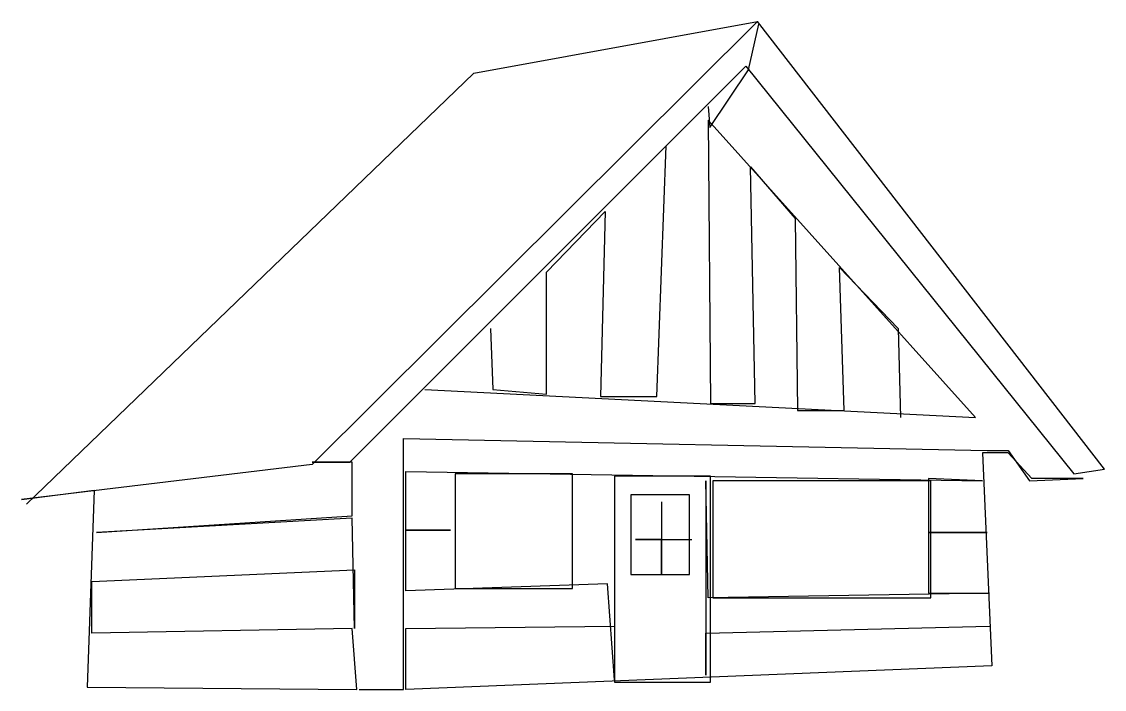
# Model space of a CAD drawing. Header units: millimetres. Extents: x 12.1 to 100.4, y 17.9 to 72.3.
import ezdxf

# ---------------------------------------------------------------- set-up
doc = ezdxf.new("R2010")
doc.units = ezdxf.units.MM
doc.layers.add('Default', color=140, linetype='Continuous')

msp = doc.modelspace()

# ---------------------------------------------------------------- linework, layer by layer
at = {"layer": 'Default'}
for points in [[(12.528, 32.973), (49.004, 68.112), (72.112, 72.314), (35.827, 36.22), (12.146, 33.355), (18.066, 34.119), (17.493, 18.077), (39.455, 17.886), (39.073, 22.852), (17.875, 22.47), (17.875, 26.671), (39.264, 27.626), (39.264, 22.852), (39.073, 31.827), (18.257, 30.682), (39.073, 32.018), (39.073, 35.647), (39.073, 36.411), (35.827, 36.411), (38.882, 36.411), (71.157, 68.685), (97.893, 35.456), (100.376, 35.838), (72.112, 72.314)], [(68.088, 65.405), (68.23, 63.695), (71.365, 68.397), (72.22, 72.102)], [(44.993, 42.331), (89.872, 40.039), (68.101, 64.293), (68.292, 41.185), (71.921, 41.185), (71.539, 60.474), (75.167, 56.272), (75.358, 40.612), (79.178, 40.612), (78.796, 52.262), (83.57, 47.296), (83.761, 40.039)], [(50.341, 47.296), (50.532, 42.331), (54.924, 41.949), (54.924, 51.88), (59.698, 56.845), (59.317, 41.758), (63.9, 41.758), (64.664, 62.192)], [(39.646, 17.886), (43.275, 17.886), (43.275, 38.321), (90.827, 37.366), (92.546, 37.366), (94.265, 34.883), (98.657, 35.074), (94.456, 35.074), (92.546, 37.175), (90.445, 37.175), (91.209, 19.796), (43.466, 17.886), (43.466, 22.852), (60.462, 23.043), (60.462, 18.65), (59.889, 26.48), (43.466, 25.907), (43.466, 30.873), (47.094, 30.873), (43.466, 30.873), (43.466, 35.647), (90.445, 34.883), (86.053, 35.074), (86.053, 30.682), (90.827, 30.682), (86.053, 30.682), (86.053, 25.716), (91.018, 25.716), (68.101, 25.334), (67.91, 34.883), (67.91, 19.032), (67.91, 22.47), (91.018, 23.043)], [(64.282, 33.164), (64.282, 27.244), (64.282, 30.109), (62.181, 30.109), (66.765, 30.109)]]:
    msp.add_lwpolyline(points, dxfattribs=at)
for points in [[(47.476, 26.098), (57.025, 26.098), (57.025, 35.456), (47.476, 35.456)], [(60.462, 18.459), (68.292, 18.459), (68.292, 35.265), (60.462, 35.265)], [(68.483, 25.334), (86.244, 25.334), (86.244, 34.883), (68.483, 34.883)], [(61.799, 27.244), (66.574, 27.244), (66.574, 33.737), (61.799, 33.737)]]:
    msp.add_lwpolyline(points, close=True, dxfattribs=at)

doc.saveas('drawing.dxf')
